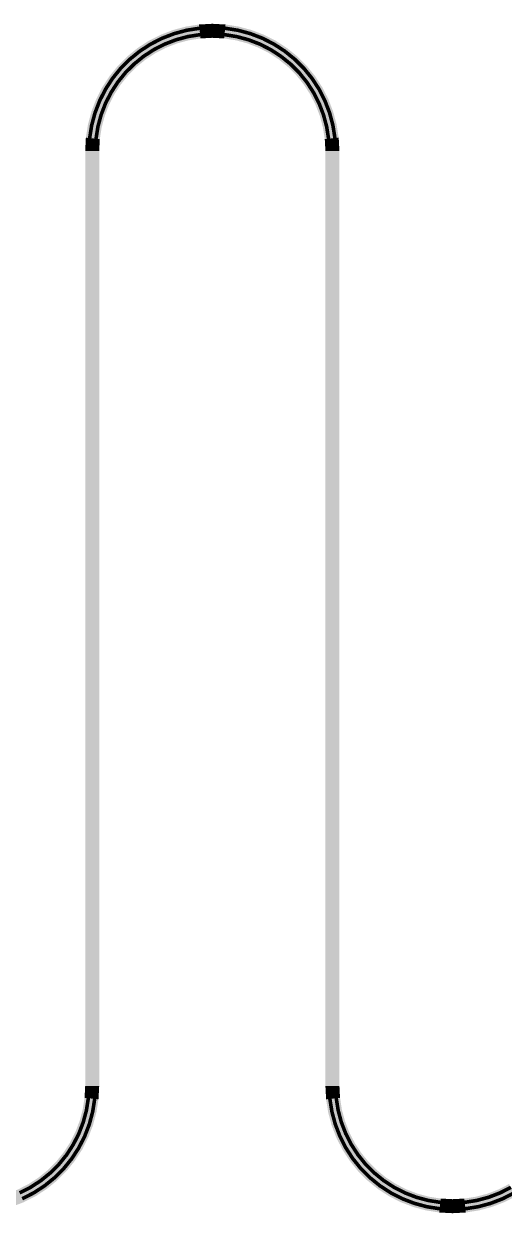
# Model space of a CAD drawing. Extents: x -200 to 7200, y -200 to 2100.
# Drawn here: x 4540.5 to 4660.5, y 801.6 to 1098.4 of the extents above; entities that cross this region are included whole.
import ezdxf

# ---------------------------------------------------------------- set-up
doc = ezdxf.new("R2010")
doc.units = 0
doc.layers.add('GAP', color=1, linetype='continuous')
doc.layers.add('PIN', color=3, linetype='continuous')

# ---------------------------------------------------------------- blocks, each defined once
blk = doc.blocks.new('R1C2BGAP')
for points in [[(4574.66, 1095.69), (4574.66, 1095.69), (4571.7, 1094.19)], [(4576.09, 1092.5), (4574.66, 1095.69), (4573.45, 1091.15), (4571.7, 1094.19)], [(4577.76, 1096.88), (4577.76, 1096.88), (4574.66, 1095.69)], [(4578.85, 1093.56), (4577.76, 1096.88), (4576.09, 1092.5), (4574.66, 1095.69)], [(4580.97, 1097.74), (4580.97, 1097.74), (4577.76, 1096.88)], [(4581.7, 1094.32), (4580.97, 1097.74), (4578.85, 1093.56), (4577.76, 1096.88)], [(4584.26, 1098.26), (4584.26, 1098.26), (4580.97, 1097.74)], [(4584.62, 1094.78), (4584.26, 1098.26), (4581.7, 1094.32), (4580.97, 1097.74)], [(4587.58, 1098.44), (4587.58, 1098.44), (4584.26, 1098.26)], [(4587.58, 1094.94), (4587.58, 1098.44), (4584.62, 1094.78), (4584.26, 1098.26)], [(4590.89, 1098.26), (4590.89, 1098.26), (4587.58, 1098.44)], [(4590.53, 1094.78), (4590.89, 1098.26), (4587.58, 1094.94), (4587.58, 1098.44)], [(4593.45, 1094.32), (4594.18, 1097.74), (4590.53, 1094.78), (4590.89, 1098.26)], [(4594.18, 1097.74), (4594.18, 1097.74), (4590.89, 1098.26)], [(4596.31, 1093.56), (4597.39, 1096.88), (4593.45, 1094.32), (4594.18, 1097.74)], [(4597.39, 1096.88), (4597.39, 1096.88), (4594.18, 1097.74)], [(4599.07, 1092.5), (4600.49, 1095.69), (4596.31, 1093.56), (4597.39, 1096.88)], [(4600.49, 1095.69), (4600.49, 1095.69), (4597.39, 1096.88)], [(4601.7, 1091.15), (4603.45, 1094.19), (4599.07, 1092.5), (4600.49, 1095.69)], [(4603.45, 1094.19), (4603.45, 1094.19), (4600.49, 1095.69)], [(4571.7, 1094.19), (4571.7, 1094.19), (4568.91, 1092.38)], [(4573.45, 1091.15), (4571.7, 1094.19), (4570.97, 1089.54), (4568.91, 1092.38)], [(4578.85, 1093.56), (4578.85, 1093.56), (4576.09, 1092.5)], [(4581.7, 1094.32), (4581.7, 1094.32), (4578.85, 1093.56)], [(4584.62, 1094.78), (4584.62, 1094.78), (4581.7, 1094.32)], [(4587.58, 1094.94), (4587.58, 1094.94), (4584.62, 1094.78)], [(4590.53, 1094.78), (4590.53, 1094.78), (4587.58, 1094.94)], [(4593.45, 1094.32), (4593.45, 1094.32), (4590.53, 1094.78)], [(4596.31, 1093.56), (4596.31, 1093.56), (4593.45, 1094.32)], [(4599.07, 1092.5), (4599.07, 1092.5), (4596.31, 1093.56)], [(4604.18, 1089.54), (4606.24, 1092.38), (4601.7, 1091.15), (4603.45, 1094.19)], [(4606.24, 1092.38), (4606.24, 1092.38), (4603.45, 1094.19)], [(4566.33, 1090.28), (4566.33, 1090.28), (4563.98, 1087.93)], [(4568.67, 1087.68), (4566.33, 1090.28), (4566.58, 1085.59), (4563.98, 1087.93)], [(4568.91, 1092.38), (4568.91, 1092.38), (4566.33, 1090.28)], [(4570.97, 1089.54), (4568.91, 1092.38), (4568.67, 1087.68), (4566.33, 1090.28)], [(4570.97, 1089.54), (4570.97, 1089.54), (4568.67, 1087.68)], [(4573.45, 1091.15), (4573.45, 1091.15), (4570.97, 1089.54)], [(4576.09, 1092.5), (4576.09, 1092.5), (4573.45, 1091.15)], [(4601.7, 1091.15), (4601.7, 1091.15), (4599.07, 1092.5)], [(4604.18, 1089.54), (4604.18, 1089.54), (4601.7, 1091.15)], [(4606.48, 1087.68), (4608.82, 1090.28), (4604.18, 1089.54), (4606.24, 1092.38)], [(4606.48, 1087.68), (4606.48, 1087.68), (4604.18, 1089.54)], [(4608.82, 1090.28), (4608.82, 1090.28), (4606.24, 1092.38)], [(4608.57, 1085.59), (4611.17, 1087.93), (4606.48, 1087.68), (4608.82, 1090.28)], [(4611.17, 1087.93), (4611.17, 1087.93), (4608.82, 1090.28)], [(4563.98, 1087.93), (4563.98, 1087.93), (4561.89, 1085.35)], [(4566.58, 1085.59), (4563.98, 1087.93), (4564.72, 1083.29), (4561.89, 1085.35)], [(4568.67, 1087.68), (4568.67, 1087.68), (4566.58, 1085.59)], [(4608.57, 1085.59), (4608.57, 1085.59), (4606.48, 1087.68)], [(4610.43, 1083.29), (4613.26, 1085.35), (4608.57, 1085.59), (4611.17, 1087.93)], [(4613.26, 1085.35), (4613.26, 1085.35), (4611.17, 1087.93)], [(4561.89, 1085.35), (4561.89, 1085.35), (4560.08, 1082.56)], [(4564.72, 1083.29), (4561.89, 1085.35), (4563.11, 1080.81), (4560.08, 1082.56)], [(4566.58, 1085.59), (4566.58, 1085.59), (4564.72, 1083.29)], [(4610.43, 1083.29), (4610.43, 1083.29), (4608.57, 1085.59)], [(4612.04, 1080.81), (4615.07, 1082.56), (4610.43, 1083.29), (4613.26, 1085.35)], [(4615.07, 1082.56), (4615.07, 1082.56), (4613.26, 1085.35)], [(4560.08, 1082.56), (4560.08, 1082.56), (4558.57, 1079.6)], [(4563.11, 1080.81), (4560.08, 1082.56), (4561.77, 1078.18), (4558.57, 1079.6)], [(4563.11, 1080.81), (4563.11, 1080.81), (4561.77, 1078.18)], [(4564.72, 1083.29), (4564.72, 1083.29), (4563.11, 1080.81)], [(4612.04, 1080.81), (4612.04, 1080.81), (4610.43, 1083.29)], [(4613.38, 1078.18), (4616.58, 1079.6), (4612.04, 1080.81), (4615.07, 1082.56)], [(4613.38, 1078.18), (4613.38, 1078.18), (4612.04, 1080.81)], [(4616.58, 1079.6), (4616.58, 1079.6), (4615.07, 1082.56)], [(4558.57, 1079.6), (4558.57, 1079.6), (4557.38, 1076.5)], [(4561.77, 1078.18), (4558.57, 1079.6), (4560.71, 1075.42), (4557.38, 1076.5)], [(4561.77, 1078.18), (4561.77, 1078.18), (4560.71, 1075.42)], [(4614.44, 1075.42), (4617.77, 1076.5), (4613.38, 1078.18), (4616.58, 1079.6)], [(4614.44, 1075.42), (4614.44, 1075.42), (4613.38, 1078.18)], [(4617.77, 1076.5), (4617.77, 1076.5), (4616.58, 1079.6)], [(4557.38, 1076.5), (4557.38, 1076.5), (4556.52, 1073.29)], [(4560.71, 1075.42), (4557.38, 1076.5), (4559.94, 1072.56), (4556.52, 1073.29)], [(4560.71, 1075.42), (4560.71, 1075.42), (4559.94, 1072.56)], [(4615.21, 1072.56), (4618.63, 1073.29), (4614.44, 1075.42), (4617.77, 1076.5)], [(4615.21, 1072.56), (4615.21, 1072.56), (4614.44, 1075.42)], [(4618.63, 1073.29), (4618.63, 1073.29), (4617.77, 1076.5)], [(4556.52, 1073.29), (4556.52, 1073.29), (4556, 1070.01)], [(4559.94, 1072.56), (4556.52, 1073.29), (4559.48, 1069.64), (4556, 1070.01)], [(4559.94, 1072.56), (4559.94, 1072.56), (4559.48, 1069.64)], [(4615.67, 1069.64), (4619.15, 1070.01), (4615.21, 1072.56), (4618.63, 1073.29)], [(4615.67, 1069.64), (4615.67, 1069.64), (4615.21, 1072.56)], [(4619.15, 1070.01), (4619.15, 1070.01), (4618.63, 1073.29)], [(4556, 1070.01), (4556, 1070.01), (4555.83, 1066.69)], [(4559.48, 1069.64), (4556, 1070.01), (4559.33, 1066.69), (4555.83, 1066.69)], [(4559.48, 1069.64), (4559.48, 1069.64), (4559.33, 1066.69)], [(4615.83, 1066.69), (4619.33, 1066.69), (4615.67, 1069.64), (4619.15, 1070.01)], [(4615.83, 1066.69), (4615.83, 1066.69), (4615.67, 1069.64)], [(4619.33, 1066.69), (4619.33, 1066.69), (4619.15, 1070.01)], [(4555.83, 1066.69), (4555.83, 833.31), (4559.33, 1066.69), (4559.33, 833.31)], [(4619.33, 833.31), (4619.33, 1066.69), (4615.83, 833.31), (4615.83, 1066.69)], [(4555.83, 833.31), (4555.83, 833.31), (4555.67, 830.36)], [(4555.83, 833.31), (4559.33, 833.31), (4555.67, 830.36), (4559.15, 829.99)], [(4559.33, 833.31), (4559.33, 833.31), (4559.15, 829.99)], [(4616, 829.99), (4616, 829.99), (4615.83, 833.31)], [(4619.48, 830.36), (4616, 829.99), (4619.33, 833.31), (4615.83, 833.31)], [(4619.48, 830.36), (4619.48, 830.36), (4619.33, 833.31)], [(4555.67, 830.36), (4555.67, 830.36), (4555.21, 827.44)], [(4555.67, 830.36), (4559.15, 829.99), (4555.21, 827.44), (4558.63, 826.71)], [(4559.15, 829.99), (4559.15, 829.99), (4558.63, 826.71)], [(4619.94, 827.44), (4616.52, 826.71), (4619.48, 830.36), (4616, 829.99)], [(4616.52, 826.71), (4616.52, 826.71), (4616, 829.99)], [(4619.94, 827.44), (4619.94, 827.44), (4619.48, 830.36)], [(4555.21, 827.44), (4555.21, 827.44), (4554.44, 824.58)], [(4555.21, 827.44), (4558.63, 826.71), (4554.44, 824.58), (4557.77, 823.5)], [(4558.63, 826.71), (4558.63, 826.71), (4557.77, 823.5)], [(4620.71, 824.58), (4617.38, 823.5), (4619.94, 827.44), (4616.52, 826.71)], [(4617.38, 823.5), (4617.38, 823.5), (4616.52, 826.71)], [(4620.71, 824.58), (4620.71, 824.58), (4619.94, 827.44)], [(4554.44, 824.58), (4554.44, 824.58), (4553.38, 821.82)], [(4554.44, 824.58), (4557.77, 823.5), (4553.38, 821.82), (4556.58, 820.4)], [(4557.77, 823.5), (4557.77, 823.5), (4556.58, 820.4)], [(4621.77, 821.82), (4618.57, 820.4), (4620.71, 824.58), (4617.38, 823.5)], [(4618.57, 820.4), (4618.57, 820.4), (4617.38, 823.5)], [(4621.77, 821.82), (4621.77, 821.82), (4620.71, 824.58)], [(4553.38, 821.82), (4553.38, 821.82), (4552.04, 819.19)], [(4553.38, 821.82), (4556.58, 820.4), (4552.04, 819.19), (4555.07, 817.44)], [(4556.58, 820.4), (4556.58, 820.4), (4555.07, 817.44)], [(4623.11, 819.19), (4620.08, 817.44), (4621.77, 821.82), (4618.57, 820.4)], [(4620.08, 817.44), (4620.08, 817.44), (4618.57, 820.4)], [(4623.11, 819.19), (4623.11, 819.19), (4621.77, 821.82)], [(4550.43, 816.71), (4550.43, 816.71), (4548.57, 814.41)], [(4550.43, 816.71), (4553.26, 814.65), (4548.57, 814.41), (4551.17, 812.07)], [(4552.04, 819.19), (4552.04, 819.19), (4550.43, 816.71)], [(4552.04, 819.19), (4555.07, 817.44), (4550.43, 816.71), (4553.26, 814.65)], [(4555.07, 817.44), (4555.07, 817.44), (4553.26, 814.65)], [(4624.72, 816.71), (4621.89, 814.65), (4623.11, 819.19), (4620.08, 817.44)], [(4621.89, 814.65), (4621.89, 814.65), (4620.08, 817.44)], [(4626.58, 814.41), (4623.98, 812.07), (4624.72, 816.71), (4621.89, 814.65)], [(4624.72, 816.71), (4624.72, 816.71), (4623.11, 819.19)], [(4626.58, 814.41), (4626.58, 814.41), (4624.72, 816.71)], [(4548.57, 814.41), (4548.57, 814.41), (4546.48, 812.32)], [(4548.57, 814.41), (4551.17, 812.07), (4546.48, 812.32), (4548.82, 809.72)], [(4553.26, 814.65), (4553.26, 814.65), (4551.17, 812.07)], [(4623.98, 812.07), (4623.98, 812.07), (4621.89, 814.65)], [(4628.67, 812.32), (4626.33, 809.72), (4626.58, 814.41), (4623.98, 812.07)], [(4628.67, 812.32), (4628.67, 812.32), (4626.58, 814.41)], [(4546.48, 812.32), (4546.48, 812.32), (4544.18, 810.46)], [(4546.48, 812.32), (4548.82, 809.72), (4544.18, 810.46), (4546.24, 807.62)], [(4551.17, 812.07), (4551.17, 812.07), (4548.82, 809.72)], [(4626.33, 809.72), (4626.33, 809.72), (4623.98, 812.07)], [(4630.97, 810.46), (4628.91, 807.62), (4628.67, 812.32), (4626.33, 809.72)], [(4630.97, 810.46), (4630.97, 810.46), (4628.67, 812.32)], [(4541.7, 808.85), (4541.7, 808.85), (4539.07, 807.5)], [(4541.7, 808.85), (4543.45, 805.81), (4539.07, 807.5), (4540.49, 804.31)], [(4544.18, 810.46), (4544.18, 810.46), (4541.7, 808.85)], [(4544.18, 810.46), (4546.24, 807.62), (4541.7, 808.85), (4543.45, 805.81)], [(4546.24, 807.62), (4546.24, 807.62), (4543.45, 805.81)], [(4548.82, 809.72), (4548.82, 809.72), (4546.24, 807.62)], [(4628.91, 807.62), (4628.91, 807.62), (4626.33, 809.72)], [(4633.45, 808.85), (4631.7, 805.81), (4630.97, 810.46), (4628.91, 807.62)], [(4631.7, 805.81), (4631.7, 805.81), (4628.91, 807.62)], [(4633.45, 808.85), (4633.45, 808.85), (4630.97, 810.46)], [(4636.09, 807.5), (4634.66, 804.31), (4633.45, 808.85), (4631.7, 805.81)], [(4636.09, 807.5), (4636.09, 807.5), (4633.45, 808.85)], [(4661.7, 808.85), (4661.7, 808.85), (4659.07, 807.5)], [(4661.7, 808.85), (4663.45, 805.81), (4659.07, 807.5), (4660.49, 804.31)], [(4539.07, 807.5), (4540.49, 804.31), (4536.31, 806.44), (4537.39, 803.12)], [(4543.45, 805.81), (4543.45, 805.81), (4540.49, 804.31)], [(4634.66, 804.31), (4634.66, 804.31), (4631.7, 805.81)], [(4638.85, 806.44), (4637.76, 803.12), (4636.09, 807.5), (4634.66, 804.31)], [(4638.85, 806.44), (4638.85, 806.44), (4636.09, 807.5)], [(4641.7, 805.68), (4640.97, 802.26), (4638.85, 806.44), (4637.76, 803.12)], [(4641.7, 805.68), (4641.7, 805.68), (4638.85, 806.44)], [(4644.62, 805.22), (4644.26, 801.74), (4641.7, 805.68), (4640.97, 802.26)], [(4644.62, 805.22), (4644.62, 805.22), (4641.7, 805.68)], [(4647.58, 805.06), (4647.58, 801.56), (4644.62, 805.22), (4644.26, 801.74)], [(4647.58, 805.06), (4647.58, 805.06), (4644.62, 805.22)], [(4650.53, 805.22), (4650.53, 805.22), (4647.58, 805.06)], [(4650.53, 805.22), (4650.89, 801.74), (4647.58, 805.06), (4647.58, 801.56)], [(4653.45, 805.68), (4653.45, 805.68), (4650.53, 805.22)], [(4653.45, 805.68), (4654.18, 802.26), (4650.53, 805.22), (4650.89, 801.74)], [(4656.31, 806.44), (4656.31, 806.44), (4653.45, 805.68)], [(4656.31, 806.44), (4657.39, 803.12), (4653.45, 805.68), (4654.18, 802.26)], [(4659.07, 807.5), (4659.07, 807.5), (4656.31, 806.44)], [(4659.07, 807.5), (4660.49, 804.31), (4656.31, 806.44), (4657.39, 803.12)], [(4540.49, 804.31), (4540.49, 804.31), (4537.39, 803.12)], [(4637.76, 803.12), (4637.76, 803.12), (4634.66, 804.31)], [(4640.97, 802.26), (4640.97, 802.26), (4637.76, 803.12)], [(4644.26, 801.74), (4644.26, 801.74), (4640.97, 802.26)], [(4647.58, 801.56), (4647.58, 801.56), (4644.26, 801.74)], [(4650.89, 801.74), (4650.89, 801.74), (4647.58, 801.56)], [(4654.18, 802.26), (4654.18, 802.26), (4650.89, 801.74)], [(4657.39, 803.12), (4657.39, 803.12), (4654.18, 802.26)], [(4660.49, 804.31), (4660.49, 804.31), (4657.39, 803.12)]]:
    blk.add_solid(points)
blk = doc.blocks.new('R1C2BPIN')
for points in [[(4578.2, 1095.55), (4577.92, 1096.41), (4575.23, 1094.41), (4574.87, 1095.24)], [(4581.27, 1096.38), (4581.08, 1097.26), (4578.2, 1095.55), (4577.92, 1096.41)], [(4581.6, 1094.81), (4581.41, 1095.69), (4578.69, 1094.03), (4578.41, 1094.89)], [(4584.4, 1096.87), (4584.31, 1097.77), (4581.27, 1096.38), (4581.08, 1097.26)], [(4584.57, 1095.28), (4584.48, 1096.18), (4581.6, 1094.81), (4581.41, 1095.69)], [(4587.58, 1097.04), (4587.58, 1097.94), (4584.4, 1096.87), (4584.31, 1097.77)], [(4587.58, 1095.44), (4587.58, 1096.34), (4584.57, 1095.28), (4584.48, 1096.18)], [(4590.75, 1096.87), (4590.84, 1097.77), (4587.58, 1097.04), (4587.58, 1097.94)], [(4590.58, 1095.28), (4590.68, 1096.18), (4587.58, 1095.44), (4587.58, 1096.34)], [(4593.55, 1094.81), (4593.74, 1095.69), (4590.58, 1095.28), (4590.68, 1096.18)], [(4593.89, 1096.38), (4594.07, 1097.26), (4590.75, 1096.87), (4590.84, 1097.77)], [(4596.46, 1094.03), (4596.74, 1094.89), (4593.55, 1094.81), (4593.74, 1095.69)], [(4596.95, 1095.55), (4597.23, 1096.41), (4593.89, 1096.38), (4594.07, 1097.26)], [(4599.92, 1094.41), (4600.29, 1095.24), (4596.95, 1095.55), (4597.23, 1096.41)], [(4572.4, 1092.97), (4571.95, 1093.75), (4569.74, 1091.24), (4569.21, 1091.97)], [(4575.23, 1094.41), (4574.87, 1095.24), (4572.4, 1092.97), (4571.95, 1093.75)], [(4575.88, 1092.95), (4575.52, 1093.78), (4573.2, 1091.59), (4572.75, 1092.37)], [(4578.69, 1094.03), (4578.41, 1094.89), (4575.88, 1092.95), (4575.52, 1093.78)], [(4599.27, 1092.95), (4599.64, 1093.78), (4596.46, 1094.03), (4596.74, 1094.89)], [(4601.95, 1091.59), (4602.4, 1092.37), (4599.27, 1092.95), (4599.64, 1093.78)], [(4602.75, 1092.97), (4603.2, 1093.75), (4599.92, 1094.41), (4600.29, 1095.24)], [(4605.42, 1091.24), (4605.94, 1091.97), (4602.75, 1092.97), (4603.2, 1093.75)], [(4567.27, 1089.24), (4566.67, 1089.91), (4565.02, 1087), (4564.35, 1087.6)], [(4569.74, 1091.24), (4569.21, 1091.97), (4567.27, 1089.24), (4566.67, 1089.91)], [(4570.68, 1089.95), (4570.15, 1090.68), (4568.34, 1088.05), (4567.74, 1088.72)], [(4573.2, 1091.59), (4572.75, 1092.37), (4570.68, 1089.95), (4570.15, 1090.68)], [(4604.47, 1089.95), (4605, 1090.68), (4601.95, 1091.59), (4602.4, 1092.37)], [(4606.81, 1088.05), (4607.42, 1088.72), (4604.47, 1089.95), (4605, 1090.68)], [(4607.88, 1089.24), (4608.49, 1089.91), (4605.42, 1091.24), (4605.94, 1091.97)], [(4610.13, 1087), (4610.8, 1087.6), (4607.88, 1089.24), (4608.49, 1089.91)], [(4565.02, 1087), (4564.35, 1087.6), (4563.02, 1084.53), (4562.29, 1085.06)], [(4568.34, 1088.05), (4567.74, 1088.72), (4566.21, 1085.93), (4565.54, 1086.53)], [(4608.94, 1085.93), (4609.61, 1086.53), (4606.81, 1088.05), (4607.42, 1088.72)], [(4612.13, 1084.53), (4612.86, 1085.06), (4610.13, 1087), (4610.8, 1087.6)], [(4563.02, 1084.53), (4562.29, 1085.06), (4561.29, 1081.86), (4560.51, 1082.31)], [(4564.32, 1083.59), (4563.59, 1084.12), (4562.68, 1081.06), (4561.9, 1081.51)], [(4566.21, 1085.93), (4565.54, 1086.53), (4564.32, 1083.59), (4563.59, 1084.12)], [(4610.84, 1083.59), (4611.56, 1084.12), (4608.94, 1085.93), (4609.61, 1086.53)], [(4612.47, 1081.06), (4613.25, 1081.51), (4610.84, 1083.59), (4611.56, 1084.12)], [(4613.86, 1081.86), (4614.64, 1082.31), (4612.13, 1084.53), (4612.86, 1085.06)], [(4561.29, 1081.86), (4560.51, 1082.31), (4559.85, 1079.03), (4559.03, 1079.4)], [(4562.68, 1081.06), (4561.9, 1081.51), (4561.31, 1078.38), (4560.49, 1078.75)], [(4613.84, 1078.38), (4614.66, 1078.75), (4612.47, 1081.06), (4613.25, 1081.51)], [(4615.3, 1079.03), (4616.12, 1079.4), (4613.86, 1081.86), (4614.64, 1082.31)], [(4559.85, 1079.03), (4559.03, 1079.4), (4558.71, 1076.07), (4557.86, 1076.35)], [(4561.31, 1078.38), (4560.49, 1078.75), (4560.23, 1075.57), (4559.38, 1075.85)], [(4614.92, 1075.57), (4615.77, 1075.85), (4613.84, 1078.38), (4614.66, 1078.75)], [(4616.44, 1076.07), (4617.3, 1076.35), (4615.3, 1079.03), (4616.12, 1079.4)], [(4558.71, 1076.07), (4557.86, 1076.35), (4557.89, 1073), (4557.01, 1073.19)], [(4560.23, 1075.57), (4559.38, 1075.85), (4559.45, 1072.67), (4558.57, 1072.85)], [(4615.7, 1072.67), (4616.58, 1072.85), (4614.92, 1075.57), (4615.77, 1075.85)], [(4617.26, 1073), (4618.14, 1073.19), (4616.44, 1076.07), (4617.3, 1076.35)], [(4557.89, 1073), (4557.01, 1073.19), (4557.39, 1069.86), (4556.5, 1069.96)], [(4559.45, 1072.67), (4558.57, 1072.85), (4558.98, 1069.69), (4558.09, 1069.79)], [(4616.17, 1069.69), (4617.06, 1069.79), (4615.7, 1072.67), (4616.58, 1072.85)], [(4617.76, 1069.86), (4618.65, 1069.96), (4617.26, 1073), (4618.14, 1073.19)], [(4557.39, 1069.86), (4556.5, 1069.96), (4557.23, 1066.69), (4556.33, 1066.69)], [(4558.98, 1069.69), (4558.09, 1069.79), (4558.83, 1066.69), (4557.93, 1066.69)], [(4616.33, 1066.69), (4617.23, 1066.69), (4616.17, 1069.69), (4617.06, 1069.79)], [(4617.93, 1066.69), (4618.83, 1066.69), (4617.76, 1069.86), (4618.65, 1069.96)], [(4557.23, 1066.69), (4557.23, 833.31), (4556.33, 1066.69), (4556.33, 833.31)], [(4557.93, 1066.69), (4557.93, 833.31), (4558.83, 1066.69), (4558.83, 833.31)], [(4617.23, 833.31), (4617.23, 1066.69), (4616.33, 833.31), (4616.33, 1066.69)], [(4617.93, 833.31), (4617.93, 1066.69), (4618.83, 833.31), (4618.83, 1066.69)], [(4556.33, 833.31), (4557.23, 833.31), (4556.17, 830.31), (4557.06, 830.21)], [(4557.93, 833.31), (4558.83, 833.31), (4557.76, 830.14), (4558.65, 830.04)], [(4617.39, 830.14), (4616.5, 830.04), (4617.23, 833.31), (4616.33, 833.31)], [(4618.98, 830.31), (4618.09, 830.21), (4618.83, 833.31), (4617.93, 833.31)], [(4556.17, 830.31), (4557.06, 830.21), (4555.7, 827.33), (4556.58, 827.15)], [(4557.76, 830.14), (4558.65, 830.04), (4557.26, 827), (4558.14, 826.81)], [(4617.89, 827), (4617.01, 826.81), (4617.39, 830.14), (4616.5, 830.04)], [(4619.45, 827.33), (4618.57, 827.15), (4618.98, 830.31), (4618.09, 830.21)], [(4555.7, 827.33), (4556.58, 827.15), (4554.92, 824.43), (4555.77, 824.15)], [(4557.26, 827), (4558.14, 826.81), (4556.44, 823.93), (4557.3, 823.65)], [(4618.71, 823.93), (4617.86, 823.65), (4617.89, 827), (4617.01, 826.81)], [(4620.23, 824.43), (4619.38, 824.15), (4619.45, 827.33), (4618.57, 827.15)], [(4554.92, 824.43), (4555.77, 824.15), (4553.84, 821.62), (4554.66, 821.25)], [(4556.44, 823.93), (4557.3, 823.65), (4555.3, 820.97), (4556.12, 820.6)], [(4619.85, 820.97), (4619.03, 820.6), (4618.71, 823.93), (4617.86, 823.65)], [(4621.31, 821.62), (4620.49, 821.25), (4620.23, 824.43), (4619.38, 824.15)], [(4553.84, 821.62), (4554.66, 821.25), (4552.47, 818.94), (4553.25, 818.49)], [(4555.3, 820.97), (4556.12, 820.6), (4553.86, 818.14), (4554.64, 817.69)], [(4621.29, 818.14), (4620.51, 817.69), (4619.85, 820.97), (4619.03, 820.6)], [(4622.68, 818.94), (4621.9, 818.49), (4621.31, 821.62), (4620.49, 821.25)], [(4552.47, 818.94), (4553.25, 818.49), (4550.84, 816.41), (4551.56, 815.88)], [(4553.86, 818.14), (4554.64, 817.69), (4552.13, 815.47), (4552.86, 814.94)], [(4623.02, 815.47), (4622.29, 814.94), (4621.29, 818.14), (4620.51, 817.69)], [(4624.32, 816.41), (4623.59, 815.88), (4622.68, 818.94), (4621.9, 818.49)], [(4548.94, 814.07), (4549.61, 813.47), (4546.81, 811.95), (4547.42, 811.28)], [(4550.84, 816.41), (4551.56, 815.88), (4548.94, 814.07), (4549.61, 813.47)], [(4552.13, 815.47), (4552.86, 814.94), (4550.13, 813), (4550.8, 812.4)], [(4625.02, 813), (4624.35, 812.4), (4623.02, 815.47), (4622.29, 814.94)], [(4626.21, 814.07), (4625.54, 813.47), (4624.32, 816.41), (4623.59, 815.88)], [(4628.34, 811.95), (4627.74, 811.28), (4626.21, 814.07), (4625.54, 813.47)], [(4546.81, 811.95), (4547.42, 811.28), (4544.47, 810.05), (4545, 809.32)], [(4547.88, 810.76), (4548.49, 810.09), (4545.42, 808.76), (4545.94, 808.03)], [(4550.13, 813), (4550.8, 812.4), (4547.88, 810.76), (4548.49, 810.09)], [(4627.27, 810.76), (4626.67, 810.09), (4625.02, 813), (4624.35, 812.4)], [(4629.74, 808.76), (4629.21, 808.03), (4627.27, 810.76), (4626.67, 810.09)], [(4630.68, 810.05), (4630.15, 809.32), (4628.34, 811.95), (4627.74, 811.28)], [(4541.95, 808.41), (4542.4, 807.63), (4539.27, 807.05), (4539.64, 806.22)], [(4544.47, 810.05), (4545, 809.32), (4541.95, 808.41), (4542.4, 807.63)], [(4545.42, 808.76), (4545.94, 808.03), (4542.75, 807.03), (4543.2, 806.25)], [(4632.4, 807.03), (4631.95, 806.25), (4629.74, 808.76), (4629.21, 808.03)], [(4633.2, 808.41), (4632.75, 807.63), (4630.68, 810.05), (4630.15, 809.32)], [(4635.88, 807.05), (4635.52, 806.22), (4633.2, 808.41), (4632.75, 807.63)], [(4661.95, 808.41), (4662.4, 807.63), (4659.27, 807.05), (4659.64, 806.22)], [(4542.75, 807.03), (4543.2, 806.25), (4539.92, 805.59), (4540.29, 804.76)], [(4635.23, 805.59), (4634.87, 804.76), (4632.4, 807.03), (4631.95, 806.25)], [(4638.2, 804.45), (4637.92, 803.59), (4635.23, 805.59), (4634.87, 804.76)], [(4638.69, 805.97), (4638.41, 805.11), (4635.88, 807.05), (4635.52, 806.22)], [(4641.6, 805.19), (4641.41, 804.31), (4638.69, 805.97), (4638.41, 805.11)], [(4644.57, 804.72), (4644.48, 803.82), (4641.6, 805.19), (4641.41, 804.31)], [(4647.58, 804.56), (4647.58, 803.66), (4644.57, 804.72), (4644.48, 803.82)], [(4650.58, 804.72), (4650.68, 803.82), (4647.58, 804.56), (4647.58, 803.66)], [(4653.55, 805.19), (4653.74, 804.31), (4650.58, 804.72), (4650.68, 803.82)], [(4656.46, 805.97), (4656.74, 805.11), (4653.55, 805.19), (4653.74, 804.31)], [(4659.27, 807.05), (4659.64, 806.22), (4656.46, 805.97), (4656.74, 805.11)], [(4659.92, 805.59), (4660.29, 804.76), (4656.95, 804.45), (4657.23, 803.59)], [(4662.75, 807.03), (4663.2, 806.25), (4659.92, 805.59), (4660.29, 804.76)], [(4641.27, 803.62), (4641.08, 802.74), (4638.2, 804.45), (4637.92, 803.59)], [(4644.4, 803.13), (4644.31, 802.23), (4641.27, 803.62), (4641.08, 802.74)], [(4647.58, 802.96), (4647.58, 802.06), (4644.4, 803.13), (4644.31, 802.23)], [(4650.75, 803.13), (4650.84, 802.23), (4647.58, 802.96), (4647.58, 802.06)], [(4653.89, 803.62), (4654.07, 802.74), (4650.75, 803.13), (4650.84, 802.23)], [(4656.95, 804.45), (4657.23, 803.59), (4653.89, 803.62), (4654.07, 802.74)]]:
    blk.add_solid(points)

msp = doc.modelspace()

# ---------------------------------------------------------------- block references
at = {"layer": 'gap'}
msp.add_blockref('R1C2BGAP', (0, 0), dxfattribs=at)
at = {"layer": 'pin'}
msp.add_blockref('R1C2BPIN', (0, 0), dxfattribs=at)

doc.saveas('drawing.dxf')
